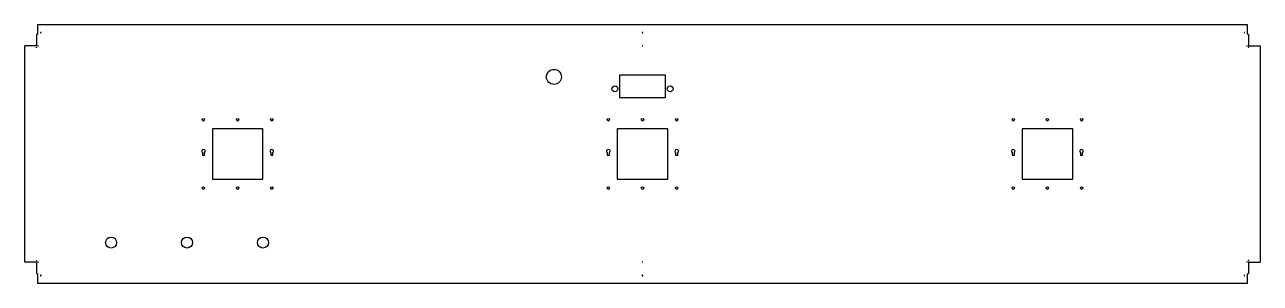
# Model space of a CAD drawing. Header units: millimetres. Extents: x 20 to 2501, y 13 to 532.
import ezdxf

# ---------------------------------------------------------------- set-up
doc = ezdxf.new("R2010")
doc.units = ezdxf.units.MM

msp = doc.modelspace()

# ---------------------------------------------------------------- linework, layer by layer
at = {"color": 7, "linetype": 'Continuous', "lineweight": 25}
for p, q in [((46, 532), (46, 513)), ((2474.6, 532), (46, 532)), ((2474.6, 513), (2474.6, 532)), ((43.6, 513), (46, 513)), ((43.6, 513), (43.6, 489.4)), ((52.7, 516.6), (51.9, 516.6)), ((51.9, 516.6), (51.9, 515.8)), ((51.9, 515.8), (52.7, 515.8)), ((52.7, 515.8), (52.7, 516.6)), ((1260.7, 516.6), (1259.9, 516.6)), ((1259.9, 516.6), (1259.9, 515.8)), ((1259.9, 515.8), (1260.7, 515.8)), ((1260.7, 515.8), (1260.7, 516.6)), ((2468.6, 516.6), (2467.9, 516.6)), ((2467.9, 516.6), (2467.9, 515.8)), ((2467.9, 515.8), (2468.6, 515.8)), ((2468.6, 515.8), (2468.6, 516.6)), ((2474.6, 513), (2477, 513)), ((2477, 513), (2477, 489.4)), ((20, 55.3), (20, 489.4)), ((43.6, 489.4), (20, 489.4)), ((2477, 489.4), (2500.6, 489.4)), ((2500.6, 489.4), (2500.6, 55.3)), ((1214.8, 431.2), (1305.8, 431.2)), ((1214.8, 385.2), (1214.8, 431.2)), ((1305.8, 431.2), (1305.8, 385.2)), ((1305.8, 385.2), (1214.8, 385.2)), ((498.3, 323.2), (396.7, 323.2)), ((396.7, 323.2), (396.7, 221.6)), ((498.3, 221.6), (498.3, 323.2)), ((1311.1, 323.2), (1209.5, 323.2)), ((1209.5, 323.2), (1209.5, 221.6)), ((1311.1, 221.6), (1311.1, 323.2)), ((2123.9, 323.2), (2022.3, 323.2)), ((2022.3, 323.2), (2022.3, 221.6)), ((2123.9, 221.6), (2123.9, 323.2)), ((376.6, 275.2), (376.6, 269.8)), ((381.1, 269.8), (381.1, 275.2)), ((513.8, 275.2), (513.8, 269.8)), ((518.3, 269.8), (518.3, 275.2)), ((1189.5, 275.2), (1189.5, 269.8)), ((1194, 269.8), (1194, 275.2)), ((1326.6, 275.2), (1326.6, 269.8)), ((1331.1, 269.8), (1331.1, 275.2)), ((2002.2, 275.2), (2002.2, 269.8)), ((2006.8, 269.8), (2006.8, 275.2)), ((2139.4, 275.2), (2139.4, 269.8)), ((2143.9, 269.8), (2143.9, 275.2)), ((376.6, 269.8), (381.1, 269.8)), ((513.8, 269.8), (518.3, 269.8)), ((1189.5, 269.8), (1194, 269.8)), ((1326.6, 269.8), (1331.1, 269.8)), ((2002.2, 269.8), (2006.8, 269.8)), ((2139.4, 269.8), (2143.9, 269.8)), ((396.7, 221.6), (498.3, 221.6)), ((1209.5, 221.6), (1311.1, 221.6)), ((2022.3, 221.6), (2123.9, 221.6)), ((43.6, 55.3), (20, 55.3)), ((43.6, 55.3), (43.6, 31.7)), ((2477, 55.3), (2500.6, 55.3)), ((2477, 55.3), (2477, 31.7)), ((46, 31.7), (43.6, 31.7)), ((46, 31.7), (46, 12.8)), ((52.7, 28.9), (51.9, 28.9)), ((51.9, 28.9), (51.9, 28.1)), ((51.9, 28.1), (52.7, 28.1)), ((52.7, 28.1), (52.7, 28.9)), ((1260.7, 28.9), (1259.9, 28.9)), ((1259.9, 28.9), (1259.9, 28.1)), ((1259.9, 28.1), (1260.7, 28.1)), ((1260.7, 28.1), (1260.7, 28.9)), ((2468.6, 28.9), (2467.9, 28.9)), ((2467.9, 28.9), (2467.9, 28.1)), ((2467.9, 28.1), (2468.6, 28.1)), ((2468.6, 28.1), (2468.6, 28.9)), ((2477, 31.7), (2474.6, 31.7)), ((2474.6, 12.8), (2474.6, 31.7)), ((46, 12.8), (2474.6, 12.8))]:
    msp.add_line(p, q, dxfattribs=at)
for centre, radius in [((43.6, 486.3), 0.381), ((46.8, 489.4), 0.381), ((1260.3, 489.4), 0.381), ((2473.8, 489.4), 0.381), ((2476.9, 486.3), 0.381), ((1082.5, 427.2), 15.1), ((1204.8, 403.2), 6), ((1315.8, 403.2), 6), ((378.9, 341), 2.37), ((447.5, 341), 2.37), ((516.1, 341), 2.37), ((1191.7, 341), 2.37), ((1260.3, 341), 2.37), ((1328.9, 341), 2.38), ((2004.5, 341), 2.38), ((2073.1, 341), 2.37), ((2141.7, 341), 2.37), ((378.9, 203.8), 2.37), ((447.5, 203.8), 2.37), ((516.1, 203.8), 2.37), ((1191.7, 203.8), 2.38), ((1260.3, 203.8), 2.37), ((1328.9, 203.8), 2.38), ((2004.5, 203.8), 2.37), ((2073.1, 203.8), 2.38), ((2141.7, 203.8), 2.38), ((193.5, 94.6), 11.1), ((345.9, 94.6), 11.1), ((498.3, 94.6), 11.1), ((43.6, 58.5), 0.381), ((46.8, 55.4), 0.381), ((1260.3, 55.4), 0.381), ((2473.8, 55.4), 0.381), ((2476.9, 58.5), 0.381)]:
    msp.add_circle(centre, radius, dxfattribs=at)
for centre in [(378.9, 278), (516.1, 278), (1191.7, 278), (1328.9, 278), (2004.5, 278), (2141.7, 278)]:
    msp.add_arc(centre, 3.57, 309.0687, 230.9313, dxfattribs=at)

doc.saveas('drawing.dxf')
